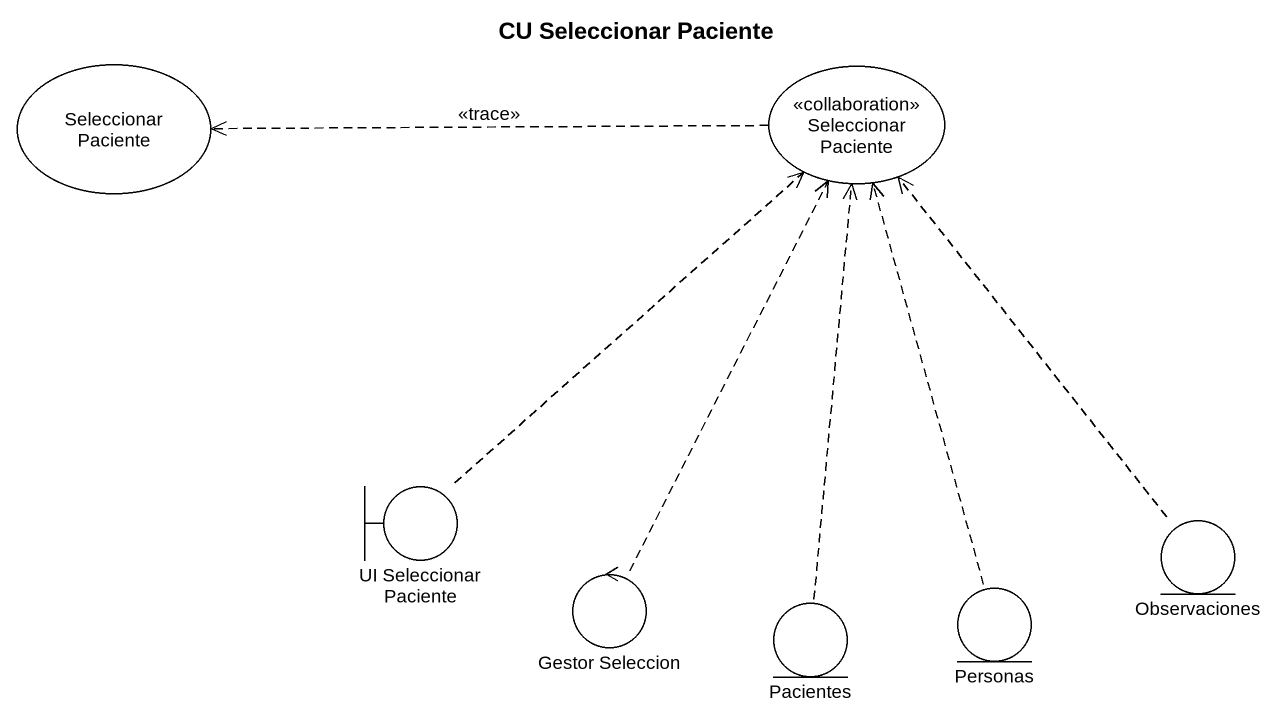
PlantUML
@startuml
title CU Seleccionar Paciente
usecase "Seleccionar Paciente" as Seleccionar_Paciente
usecase "Seleccionar Paciente" as Seleccionar_Paciente_2 <<collaboration>>
boundary "UI Seleccionar Paciente" as UI_Seleccionar_Paciente
control "Gestor Seleccion" as Gestor_Seleccion
entity Observaciones
entity Pacientes
entity Personas
Seleccionar_Paciente_2 .left.> Seleccionar_Paciente : <<trace>>
UI_Seleccionar_Paciente .up.> Seleccionar_Paciente_2
Gestor_Seleccion .up.> Seleccionar_Paciente_2
Observaciones .up.> Seleccionar_Paciente_2
Pacientes .up.> Seleccionar_Paciente_2
Personas .up.> Seleccionar_Paciente_2
@enduml
